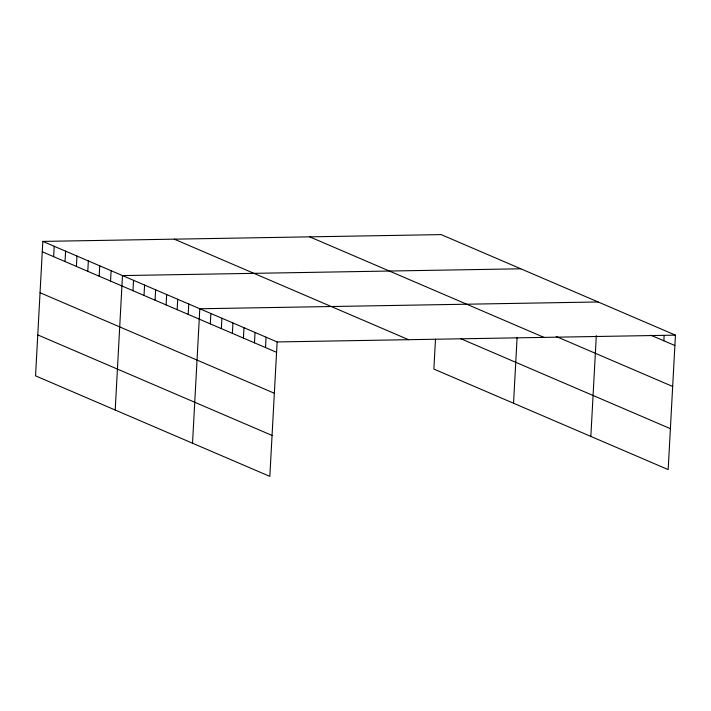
<?xml version="1.0" encoding="UTF-8"?>
<svg xmlns="http://www.w3.org/2000/svg" width="711" height="711" viewBox="0 0 711 711"><rect width="100%" height="100%" fill="white"/><g stroke="black" fill="none" stroke-linecap="round" stroke-linejoin="round"><path stroke-width="1.07" d="M42.829 241.402L35.55 375.852L269.842 476.388L277.13 341.938L42.829 241.402L441.158 234.612L675.45 335.148L668.171 469.598L433.87 369.062L435.496 339.183M53.654 256.662L54.214 246.29M65.03 261.55L65.59 251.17M76.406 266.429L76.975 256.058M87.791 271.318L88.351 260.937M99.167 276.197L99.736 265.825M110.552 281.076L111.112 270.704M115.209 410.034L122.488 275.584L520.816 268.794M132.975 290.701L133.535 280.33M144.022 295.438L144.582 285.067M155.069 300.184L155.629 289.804M166.107 304.921L166.676 294.541M177.155 309.658L177.714 299.287M188.202 314.395L188.762 304.024M192.53 443.211L199.809 308.761L598.129 301.971M210.296 323.878L210.856 313.498M221.334 328.615L221.903 318.244M232.381 333.352L232.941 322.981M243.429 338.098L243.989 327.718M254.476 342.835L255.036 332.455M265.514 347.572L266.083 337.201M513.538 403.244L517.101 337.423M590.85 436.421L596.316 335.583M663.843 340.782L664.127 335.592M277.13 341.938L675.45 335.148M650.787 335.183L674.89 345.519M556.189 336.49L672.668 386.464M309.712 236.852L544.004 337.387M460.746 338.703L670.384 428.653M174.275 239.163L408.576 339.698M42.269 251.783L276.561 352.309M40.056 292.728L274.348 393.254M37.772 334.908L272.064 435.443"/></g></svg>
